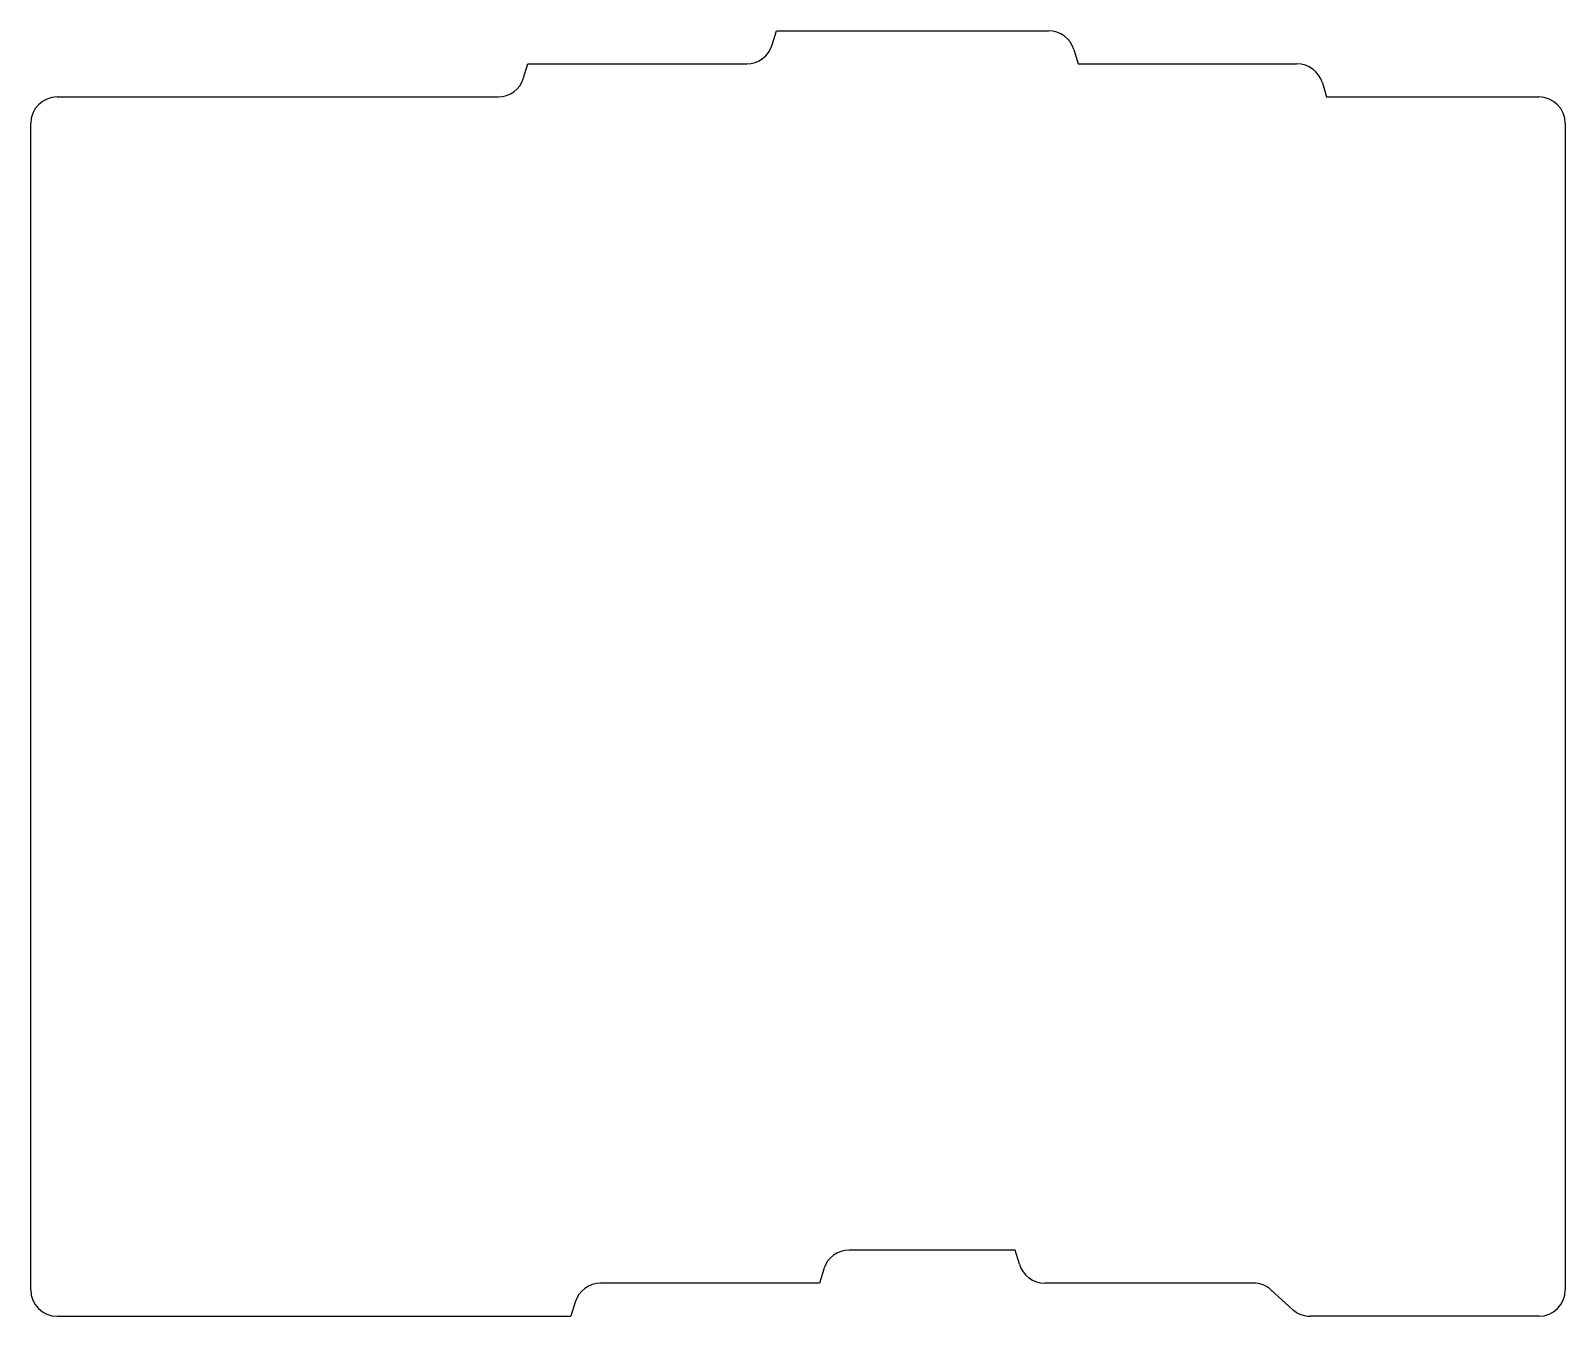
# Model space of a CAD drawing. Header units: millimetres. Extents: x 89 to 205, y -160 to -64.
import ezdxf

# ---------------------------------------------------------------- set-up
doc = ezdxf.new("R2010")
doc.units = ezdxf.units.MM

msp = doc.modelspace()

# ---------------------------------------------------------------- linework, layer by layer
for p, q in [((144.93, -64.57), (145.25, -63.5)), ((145.25, -63.5), (165.76, -63.5)), ((167.68, -64.93), (168, -66)), ((126.18, -67.07), (126.5, -66)), ((126.5, -66), (143.01, -66)), ((168, -66), (184.51, -66)), ((186.43, -67.43), (186.75, -68.5)), ((91, -68.5), (124.26, -68.5)), ((186.75, -68.5), (202.75, -68.5)), ((89, -158.5), (89, -70.5)), ((204.75, -70.5), (204.75, -158.5)), ((163.25, -155.5), (150.74, -155.5)), ((163.57, -156.57), (163.25, -155.5)), ((148.82, -156.93), (148.5, -158)), ((148.5, -158), (131.99, -158)), ((181.23, -158), (165.49, -158)), ((184.18, -159.98), (182.57, -158.52)), ((130.07, -159.43), (129.75, -160.5)), ((91, -160.5), (129.75, -160.5)), ((202.75, -160.5), (185.52, -160.5))]:
    msp.add_line(p, q)
for centre, start, end in [((165.76, -65.5), 16.6992, 90), ((143.01, -64), 270, 343.3008), ((124.26, -66.5), 270, 343.3008), ((184.51, -68), 16.7013, 90), ((91, -70.5), 90, 180), ((202.75, -70.5), 0, 90), ((150.74, -157.5), 90, 163.3008), ((165.49, -156), 196.6992, 270), ((91, -158.5), 180, 270), ((131.99, -160), 90, 163.3008), ((181.23, -160), 47.7263, 90), ((202.75, -158.5), 270, 0), ((185.52, -158.5), 227.7263, 270)]:
    msp.add_arc(centre, 2, start, end)

doc.saveas('drawing.dxf')
